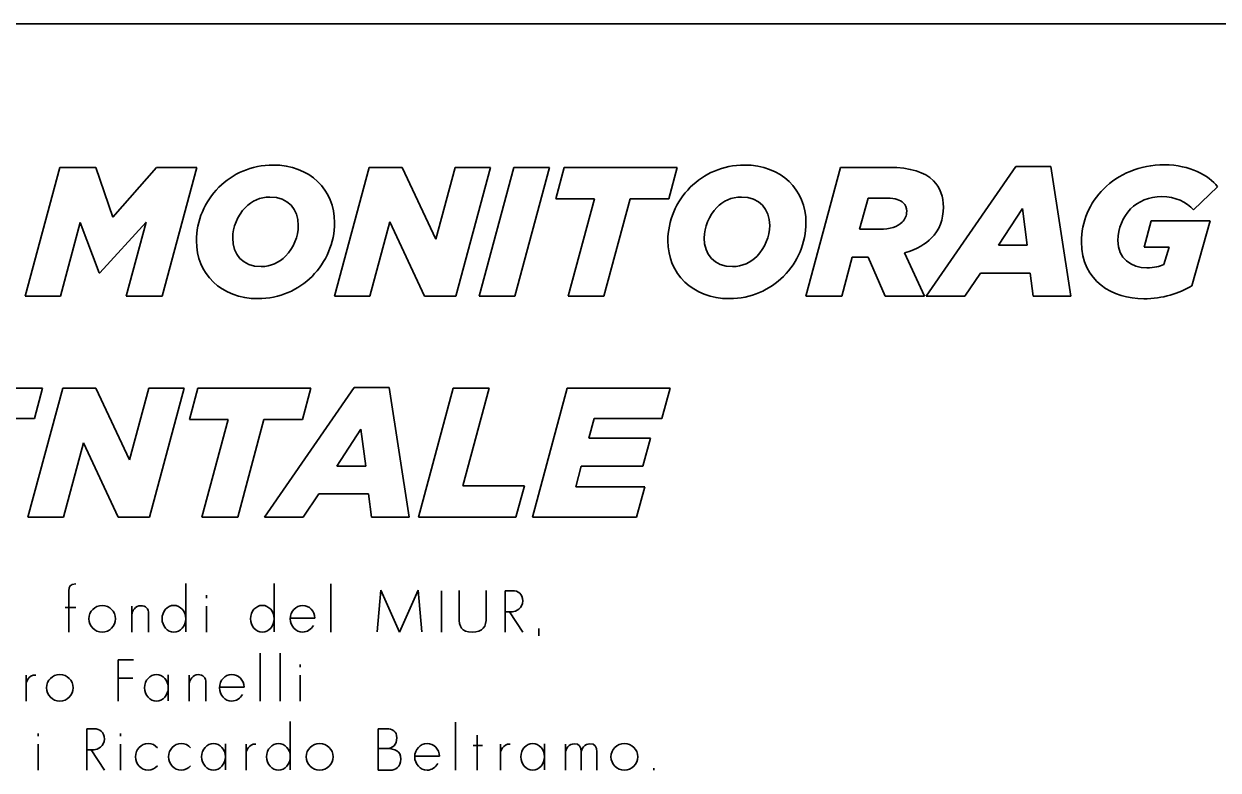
# Model space of a CAD drawing. Header units: inches. Extents: x 0 to 9.7, y -5.9 to 6.4.
# Drawn here: x 1.978 to 4.861, y -1.802 to 0 of the extents above; entities that cross this region are included whole.
import ezdxf

# ---------------------------------------------------------------- set-up
doc = ezdxf.new("R2010")
doc.units = ezdxf.units.IN
doc.header["$MEASUREMENT"] = 0
doc.layers.add('Livello 1', color=7, linetype='Continuous')

msp = doc.modelspace()

# ---------------------------------------------------------------- linework, layer by layer
at = {"layer": 'Livello 1', "color": 250, "lineweight": 35}
for points in [[(0.315, 0), (9.3395, 0)], [(4.1557, -0.6578), (4.3721, -0.3445)], [(4.3721, -0.3445), (4.4566, -0.3445)], [(4.4566, -0.3445), (4.505, -0.6578)], [(1.9811, -0.6578), (2.065, -0.3467)], [(2.065, -0.3467), (2.1517, -0.3467)], [(2.1517, -0.3467), (2.193, -0.4671)], [(2.193, -0.4671), (2.2988, -0.3467)], [(2.2988, -0.3467), (2.3957, -0.3467)], [(2.3957, -0.3467), (2.3121, -0.6578)], [(2.7277, -0.6578), (2.8117, -0.3467)], [(2.8117, -0.3467), (2.8917, -0.3467)], [(2.8917, -0.3467), (2.9726, -0.5196)], [(2.9726, -0.5196), (3.0193, -0.3467)], [(3.0193, -0.3467), (3.1046, -0.3467)], [(3.1046, -0.3467), (3.021, -0.6578)], [(3.077, -0.6578), (3.1606, -0.3467)], [(3.1606, -0.3467), (3.2468, -0.3467)], [(3.2468, -0.3467), (3.1633, -0.6578)], [(3.2624, -0.4222), (3.2824, -0.3467)], [(3.2824, -0.3467), (3.5548, -0.3467)], [(3.5548, -0.3467), (3.5348, -0.4222)], [(3.8655, -0.6578), (3.9495, -0.3467)], [(3.9495, -0.3467), (4.0668, -0.3467)], [(4.8592, -0.3934), (4.8015, -0.4489)], [(3.3553, -0.4222), (3.2624, -0.4222)], [(3.2922, -0.6578), (3.3553, -0.4222)], [(3.4415, -0.4222), (3.3784, -0.6578)], [(3.5348, -0.4222), (3.4415, -0.4222)], [(4.0157, -0.4209), (3.9953, -0.496)], [(4.0628, -0.4209), (4.0157, -0.4209)], [(4.3886, -0.4458), (4.3304, -0.5347)], [(4.4001, -0.5347), (4.3886, -0.4458)], [(2.1144, -0.4796), (2.0664, -0.6578)], [(2.1602, -0.6009), (2.1144, -0.4796)], [(2.2735, -0.4791), (2.1619, -0.6009)], [(2.2255, -0.6578), (2.2735, -0.4791)], [(2.8615, -0.4782), (2.8135, -0.6578)], [(2.9455, -0.6578), (2.8615, -0.4782)], [(4.6824, -0.5391), (4.6988, -0.476)], [(4.6988, -0.476), (4.8415, -0.476)], [(4.8415, -0.476), (4.797, -0.6329)], [(3.9953, -0.496), (4.0446, -0.496)], [(4.3304, -0.5347), (4.4001, -0.5347)], [(4.7424, -0.5391), (4.6824, -0.5391)], [(4.7299, -0.5809), (4.7424, -0.5391)], [(3.9775, -0.5636), (3.9521, -0.6578)], [(4.0086, -0.5636), (3.9775, -0.5636)], [(4.0157, -0.5636), (4.0086, -0.5636)], [(4.057, -0.6578), (4.0157, -0.5636)], [(4.1037, -0.5529), (4.1521, -0.6578)], [(2.1619, -0.6009), (2.1602, -0.6009)], [(4.2868, -0.6018), (4.2495, -0.6578)], [(4.4068, -0.6018), (4.2868, -0.6018)], [(4.4144, -0.6578), (4.4068, -0.6018)], [(2.0664, -0.6578), (1.9811, -0.6578)], [(2.3121, -0.6578), (2.2255, -0.6578)], [(2.8135, -0.6578), (2.7277, -0.6578)], [(3.021, -0.6578), (2.9455, -0.6578)], [(3.1633, -0.6578), (3.077, -0.6578)], [(3.3784, -0.6578), (3.2922, -0.6578)], [(3.9521, -0.6578), (3.8655, -0.6578)], [(4.1521, -0.6578), (4.057, -0.6578)], [(4.2495, -0.6578), (4.1557, -0.6578)], [(4.505, -0.6578), (4.4144, -0.6578)], [(1.7748, -0.88), (2.0237, -0.88)], [(1.9882, -1.1911), (2.0722, -0.88)], [(2.0237, -0.88), (2.0037, -0.9529)], [(2.0722, -0.88), (2.1522, -0.88)], [(2.1522, -0.88), (2.233, -1.0529)], [(2.233, -1.0529), (2.2797, -0.88)], [(2.2797, -0.88), (2.365, -0.88)], [(2.365, -0.88), (2.2815, -1.1911)], [(2.3784, -0.9556), (2.3984, -0.88)], [(2.3984, -0.88), (2.6708, -0.88)], [(2.5588, -1.1911), (2.7753, -0.8778)], [(2.6708, -0.88), (2.6508, -0.9556)], [(2.7753, -0.8778), (2.8597, -0.8778)], [(2.8597, -0.8778), (2.9081, -1.1911)], [(2.9308, -1.1911), (3.0148, -0.88)], [(3.0148, -0.88), (3.101, -0.88)], [(3.101, -0.88), (3.0379, -1.1156)], [(3.2055, -1.1911), (3.2895, -0.88)], [(3.2895, -0.88), (3.5384, -0.88)], [(3.5384, -0.88), (3.5184, -0.9529)], [(2.0037, -0.9529), (1.8402, -0.9529)], [(2.4713, -0.9556), (2.3784, -0.9556)], [(2.4082, -1.1911), (2.4713, -0.9556)], [(2.5575, -0.9556), (2.4944, -1.1911)], [(2.6508, -0.9556), (2.5575, -0.9556)], [(2.7917, -0.9791), (2.7335, -1.068)], [(2.8033, -1.068), (2.7917, -0.9791)], [(3.3548, -0.9529), (3.3419, -1.0005)], [(3.5184, -0.9529), (3.3548, -0.9529)], [(3.3419, -1.0005), (3.4904, -1.0005)], [(3.4904, -1.0005), (3.4721, -1.068)], [(2.1219, -1.0116), (2.0739, -1.1911)], [(2.2059, -1.1911), (2.1219, -1.0116)], [(2.7335, -1.068), (2.8033, -1.068)], [(3.3237, -1.068), (3.3104, -1.1178)], [(3.4721, -1.068), (3.3237, -1.068)], [(3.0379, -1.1156), (3.1864, -1.1156)], [(3.1864, -1.1156), (3.1659, -1.1911)], [(3.3104, -1.1178), (3.4766, -1.1178)], [(3.4766, -1.1178), (3.457, -1.1911)], [(2.6899, -1.1351), (2.6526, -1.1911)], [(2.8099, -1.1351), (2.6899, -1.1351)], [(2.8175, -1.1911), (2.8099, -1.1351)], [(2.0739, -1.1911), (1.9882, -1.1911)], [(2.2815, -1.1911), (2.2059, -1.1911)], [(2.4944, -1.1911), (2.4082, -1.1911)], [(2.6526, -1.1911), (2.5588, -1.1911)], [(2.9081, -1.1911), (2.8175, -1.1911)], [(3.1659, -1.1911), (2.9308, -1.1911)], [(3.457, -1.1911), (3.2055, -1.1911)], [(2.369, -1.4682), (2.369, -1.3519)], [(2.369, -1.3519), (2.369, -1.4682)], [(2.5825, -1.4682), (2.5825, -1.3519)], [(2.5825, -1.3519), (2.5825, -1.4682)], [(2.7195, -1.4689), (2.7195, -1.3527)], [(2.7195, -1.3527), (2.7195, -1.4689)], [(2.0867, -1.4689), (2.0867, -1.3691)], [(2.0867, -1.3691), (2.0867, -1.4689)], [(2.4195, -1.3801), (2.4195, -1.3868)], [(2.4195, -1.3868), (2.4195, -1.3801)], [(2.8399, -1.3677), (2.8313, -1.4682)], [(2.8313, -1.4682), (2.8399, -1.3677)], [(2.8849, -1.4689), (2.8399, -1.3677)], [(2.8399, -1.3677), (2.8849, -1.4689)], [(2.9298, -1.3677), (2.8849, -1.4689)], [(2.8849, -1.4689), (2.9298, -1.3677)], [(2.9386, -1.4682), (2.9298, -1.3677)], [(2.9298, -1.3677), (2.9386, -1.4682)], [(2.9861, -1.4689), (2.9861, -1.3691)], [(2.9861, -1.3691), (2.9861, -1.4689)], [(3.0285, -1.3682), (3.0285, -1.4326)], [(3.0285, -1.4326), (3.0285, -1.3682)], [(3.0944, -1.4326), (3.0944, -1.3682)], [(3.0944, -1.3682), (3.0944, -1.4326)], [(3.1399, -1.369), (3.1399, -1.4688)], [(3.1575, -1.369), (3.1399, -1.369)], [(3.1399, -1.369), (3.1575, -1.369)], [(3.1399, -1.4688), (3.1399, -1.369)], [(2.0781, -1.4092), (2.1035, -1.4092)], [(2.1035, -1.4092), (2.0781, -1.4092)], [(2.2388, -1.4061), (2.2388, -1.4689)], [(2.2388, -1.4689), (2.2388, -1.4061)], [(2.4195, -1.4061), (2.4195, -1.4689)], [(2.4195, -1.4689), (2.4195, -1.4061)], [(2.6213, -1.4355), (2.6807, -1.4355)], [(2.6807, -1.4355), (2.6213, -1.4355)], [(3.1399, -1.4197), (3.1575, -1.4197)], [(3.1575, -1.4197), (3.1399, -1.4197)], [(3.1828, -1.4689), (3.1502, -1.4199)], [(3.1502, -1.4199), (3.1828, -1.4689)], [(3.221, -1.4605), (3.221, -1.478)], [(3.221, -1.478), (3.221, -1.4605)], [(2.5487, -1.6356), (2.5487, -1.5194)], [(2.5487, -1.5194), (2.5487, -1.6356)], [(2.5969, -1.6356), (2.5969, -1.5194)], [(2.5969, -1.5194), (2.5969, -1.6356)], [(2.206, -1.5358), (2.206, -1.5802)], [(2.2432, -1.5358), (2.206, -1.5358)], [(2.206, -1.5358), (2.2432, -1.5358)], [(2.206, -1.6356), (2.206, -1.5358)], [(2.645, -1.5534), (2.645, -1.5468)], [(2.645, -1.5468), (2.645, -1.5534)], [(1.9838, -1.6356), (1.9838, -1.5727)], [(1.9838, -1.5727), (1.9838, -1.6356)], [(2.206, -1.5802), (2.206, -1.6356)], [(2.2416, -1.5802), (2.206, -1.5802)], [(2.206, -1.5802), (2.2416, -1.5802)], [(2.3268, -1.6349), (2.3268, -1.5719)], [(2.3268, -1.5719), (2.3268, -1.6349)], [(2.3773, -1.6356), (2.3773, -1.5727)], [(2.3773, -1.5727), (2.3773, -1.6356)], [(2.645, -1.6356), (2.645, -1.5727)], [(2.645, -1.5727), (2.645, -1.6356)], [(2.4505, -1.6021), (2.5099, -1.6021)], [(2.5099, -1.6021), (2.4505, -1.6021)], [(2.6213, -1.8016), (2.6213, -1.6852)], [(2.6213, -1.6852), (2.6213, -1.8016)], [(3.02, -1.6861), (3.02, -1.8023)], [(3.02, -1.8023), (3.02, -1.6861)], [(2.0126, -1.7201), (2.0126, -1.7134)], [(2.0126, -1.7134), (2.0126, -1.7201)], [(2.1302, -1.8021), (2.1302, -1.7023)], [(2.1302, -1.7023), (2.1302, -1.8021)], [(2.1478, -1.7023), (2.1302, -1.7023)], [(2.1302, -1.7023), (2.1478, -1.7023)], [(2.2113, -1.7201), (2.2113, -1.7134)], [(2.2113, -1.7134), (2.2113, -1.7201)], [(2.8331, -1.7025), (2.8543, -1.7025)], [(2.8331, -1.8023), (2.8331, -1.7025)], [(2.8331, -1.7025), (2.8331, -1.8023)], [(2.8543, -1.7025), (2.8331, -1.7025)], [(3.0724, -1.7179), (3.0724, -1.7424)], [(3.0724, -1.7424), (3.0724, -1.7179)], [(2.0126, -1.8023), (2.0126, -1.7394)], [(2.0126, -1.7394), (2.0126, -1.8023)], [(2.1302, -1.753), (2.1478, -1.753)], [(2.1478, -1.753), (2.1302, -1.753)], [(2.1405, -1.7533), (2.1731, -1.8023)], [(2.1731, -1.8023), (2.1405, -1.7533)], [(2.2113, -1.8023), (2.2113, -1.7394)], [(2.2113, -1.7394), (2.2113, -1.8023)], [(2.4646, -1.8016), (2.4646, -1.7386)], [(2.4646, -1.7386), (2.4646, -1.8016)], [(2.515, -1.8023), (2.515, -1.7394)], [(2.515, -1.7394), (2.515, -1.8023)], [(2.8331, -1.7501), (2.8538, -1.7501)], [(2.8538, -1.7501), (2.8331, -1.7501)], [(2.8331, -1.7501), (2.8538, -1.7501)], [(2.8538, -1.7501), (2.8331, -1.7501)], [(3.0624, -1.7424), (3.0724, -1.7424)], [(3.0724, -1.7424), (3.0624, -1.7424)], [(3.0724, -1.7424), (3.0724, -1.8023)], [(3.0856, -1.7424), (3.0724, -1.7424)], [(3.0724, -1.7424), (3.0856, -1.7424)], [(3.0724, -1.8023), (3.0724, -1.7424)], [(3.1288, -1.8023), (3.1288, -1.7394)], [(3.1288, -1.7394), (3.1288, -1.8023)], [(3.235, -1.8016), (3.235, -1.7386)], [(3.235, -1.7386), (3.235, -1.8016)], [(3.2854, -1.8021), (3.2854, -1.7394)], [(2.9218, -1.7688), (2.9813, -1.7688)], [(2.9813, -1.7688), (2.9218, -1.7688)], [(2.8628, -1.8023), (2.8331, -1.8023)], [(2.8331, -1.8023), (2.8628, -1.8023)], [(3.4991, -1.7978), (3.4991, -1.8023)], [(3.4991, -1.8023), (3.4991, -1.7978)]]:
    msp.add_lwpolyline(points, dxfattribs=at)
for points in [[(2.449, -0.3947), (2.4819, -0.3618), (2.5273, -0.3409), (2.5797, -0.3409)], [(2.5797, -0.3409), (2.6686, -0.3409), (2.7281, -0.4013), (2.7281, -0.48)], [(3.5868, -0.3947), (3.6197, -0.3618), (3.665, -0.3409), (3.7175, -0.3409)], [(3.7175, -0.3409), (3.8064, -0.3409), (3.8659, -0.4013), (3.8659, -0.48)], [(4.5846, -0.3982), (4.6197, -0.3631), (4.6704, -0.3405), (4.7308, -0.3405)], [(4.7308, -0.3405), (4.793, -0.3405), (4.8379, -0.3658), (4.8592, -0.3934)], [(4.0668, -0.3467), (4.1184, -0.3467), (4.1526, -0.3578), (4.1735, -0.3787)], [(2.3948, -0.524), (2.3948, -0.4756), (2.4148, -0.4289), (2.449, -0.3947)], [(3.5326, -0.524), (3.5326, -0.4756), (3.5526, -0.4289), (3.5868, -0.3947)], [(4.1735, -0.3787), (4.1899, -0.3951), (4.1975, -0.4178), (4.1975, -0.4427)], [(4.5308, -0.5267), (4.5308, -0.4778), (4.5504, -0.432), (4.5846, -0.3982)], [(2.5722, -0.4182), (2.5486, -0.4182), (2.5282, -0.428), (2.513, -0.4431)], [(2.6406, -0.4871), (2.6406, -0.4476), (2.6166, -0.4182), (2.5722, -0.4182)], [(3.7099, -0.4182), (3.6864, -0.4182), (3.6659, -0.428), (3.6508, -0.4431)], [(3.7784, -0.4871), (3.7784, -0.4476), (3.7544, -0.4182), (3.7099, -0.4182)], [(4.1006, -0.432), (4.0935, -0.4249), (4.081, -0.4209), (4.0628, -0.4209)], [(4.109, -0.4525), (4.109, -0.444), (4.1064, -0.4374), (4.1006, -0.432)], [(4.7246, -0.4169), (4.6939, -0.4169), (4.6677, -0.4289), (4.6495, -0.4471)], [(4.8015, -0.4489), (4.7837, -0.4307), (4.7579, -0.4169), (4.7246, -0.4169)], [(2.513, -0.4431), (2.4939, -0.4627), (2.4824, -0.4911), (2.4824, -0.5173)], [(3.6508, -0.4431), (3.6317, -0.4627), (3.6202, -0.4911), (3.6202, -0.5173)], [(4.0979, -0.4791), (4.105, -0.472), (4.109, -0.4631), (4.109, -0.4525)], [(4.1975, -0.4427), (4.1975, -0.472), (4.1881, -0.4982), (4.1681, -0.5178)], [(4.6495, -0.4471), (4.6304, -0.4662), (4.6188, -0.4938), (4.6188, -0.5231)], [(2.6099, -0.5609), (2.629, -0.5418), (2.6406, -0.5133), (2.6406, -0.4871)], [(2.7281, -0.48), (2.7281, -0.5284), (2.7081, -0.5756), (2.6739, -0.6098)], [(3.7477, -0.5609), (3.7668, -0.5418), (3.7784, -0.5133), (3.7784, -0.4871)], [(3.8659, -0.48), (3.8659, -0.5284), (3.8459, -0.5756), (3.8117, -0.6098)], [(4.0446, -0.496), (4.0681, -0.496), (4.0873, -0.4898), (4.0979, -0.4791)], [(2.4824, -0.5173), (2.4824, -0.5569), (2.5064, -0.5862), (2.5508, -0.5862)], [(3.6202, -0.5173), (3.6202, -0.5569), (3.6442, -0.5862), (3.6886, -0.5862)], [(4.1681, -0.5178), (4.1548, -0.5311), (4.1352, -0.544), (4.1037, -0.5529)], [(2.5433, -0.6636), (2.4544, -0.6636), (2.3948, -0.6031), (2.3948, -0.524)], [(3.681, -0.6636), (3.5921, -0.6636), (3.5326, -0.6031), (3.5326, -0.524)], [(4.681, -0.664), (4.6068, -0.664), (4.5308, -0.6222), (4.5308, -0.5267)], [(4.6188, -0.5231), (4.6188, -0.5667), (4.6504, -0.5893), (4.6886, -0.5893)], [(2.5508, -0.5862), (2.5744, -0.5862), (2.5948, -0.576), (2.6099, -0.5609)], [(3.6886, -0.5862), (3.7121, -0.5862), (3.7326, -0.576), (3.7477, -0.5609)], [(4.6886, -0.5893), (4.7064, -0.5893), (4.7197, -0.5858), (4.7299, -0.5809)], [(2.6739, -0.6098), (2.641, -0.6422), (2.5957, -0.6636), (2.5433, -0.6636)], [(3.8117, -0.6098), (3.7788, -0.6422), (3.7335, -0.6636), (3.681, -0.6636)], [(4.797, -0.6329), (4.7664, -0.6507), (4.7268, -0.664), (4.681, -0.664)], [(2.1035, -1.3527), (2.0902, -1.3526), (2.0867, -1.3586), (2.0867, -1.3691)], [(2.0867, -1.3691), (2.0867, -1.3586), (2.0902, -1.3526), (2.1035, -1.3527)], [(3.1825, -1.3938), (3.1825, -1.3762), (3.1707, -1.3691), (3.1575, -1.369)], [(3.1575, -1.369), (3.1707, -1.3691), (3.1825, -1.3762), (3.1825, -1.3938)], [(2.1351, -1.4367), (2.1351, -1.419), (2.1496, -1.4045), (2.1674, -1.4045)], [(2.1351, -1.4367), (2.1351, -1.419), (2.1496, -1.4045), (2.1674, -1.4045)], [(2.1674, -1.4045), (2.1852, -1.4045), (2.1997, -1.419), (2.1997, -1.4367)], [(2.1674, -1.4045), (2.1852, -1.4045), (2.1997, -1.419), (2.1997, -1.4367)], [(2.2602, -1.4051), (2.2478, -1.4051), (2.2392, -1.4177), (2.2388, -1.4273)], [(2.2388, -1.4273), (2.2392, -1.4177), (2.2478, -1.4051), (2.2602, -1.4051)], [(2.2792, -1.4245), (2.2792, -1.4124), (2.2724, -1.4051), (2.2602, -1.4051)], [(2.2602, -1.4051), (2.2724, -1.4051), (2.2792, -1.4124), (2.2792, -1.4245)], [(2.3119, -1.4367), (2.3119, -1.419), (2.3246, -1.4044), (2.3404, -1.4044)], [(2.3119, -1.4367), (2.3119, -1.419), (2.3246, -1.4044), (2.3404, -1.4044)], [(2.3404, -1.4044), (2.3561, -1.4044), (2.369, -1.419), (2.369, -1.4367)], [(2.3404, -1.4044), (2.3561, -1.4044), (2.369, -1.419), (2.369, -1.4367)], [(2.5253, -1.4367), (2.5253, -1.419), (2.5381, -1.4044), (2.5539, -1.4044)], [(2.5253, -1.4367), (2.5253, -1.419), (2.5381, -1.4044), (2.5539, -1.4044)], [(2.5539, -1.4044), (2.5696, -1.4044), (2.5825, -1.419), (2.5825, -1.4367)], [(2.5539, -1.4044), (2.5696, -1.4044), (2.5825, -1.419), (2.5825, -1.4367)], [(2.651, -1.4045), (2.6345, -1.4045), (2.6212, -1.419), (2.6212, -1.4366)], [(2.6212, -1.4366), (2.6212, -1.419), (2.6345, -1.4045), (2.651, -1.4045)], [(2.6807, -1.4355), (2.6803, -1.4181), (2.6671, -1.4045), (2.651, -1.4045)], [(2.651, -1.4045), (2.6671, -1.4045), (2.6803, -1.4181), (2.6807, -1.4355)], [(3.1575, -1.4197), (3.1653, -1.4197), (3.1825, -1.4113), (3.1825, -1.3938)], [(3.1825, -1.3938), (3.1825, -1.4113), (3.1653, -1.4197), (3.1575, -1.4197)], [(2.1674, -1.4689), (2.1496, -1.4689), (2.1351, -1.4544), (2.1351, -1.4367)], [(2.1674, -1.4689), (2.1496, -1.4689), (2.1351, -1.4544), (2.1351, -1.4367)], [(2.1997, -1.4367), (2.1997, -1.4544), (2.1852, -1.4689), (2.1674, -1.4689)], [(2.1997, -1.4367), (2.1997, -1.4544), (2.1852, -1.4689), (2.1674, -1.4689)], [(2.2792, -1.4689), (2.2792, -1.4532), (2.2792, -1.4401), (2.2792, -1.4245)], [(2.2792, -1.4245), (2.2792, -1.4401), (2.2792, -1.4532), (2.2792, -1.4689)], [(2.3404, -1.4689), (2.3246, -1.4689), (2.3119, -1.4544), (2.3119, -1.4367)], [(2.3404, -1.4689), (2.3246, -1.4689), (2.3119, -1.4544), (2.3119, -1.4367)], [(2.369, -1.4367), (2.369, -1.4544), (2.3561, -1.4689), (2.3404, -1.4689)], [(2.369, -1.4367), (2.369, -1.4544), (2.3561, -1.4689), (2.3404, -1.4689)], [(2.5539, -1.4689), (2.5381, -1.4689), (2.5253, -1.4544), (2.5253, -1.4367)], [(2.5539, -1.4689), (2.5381, -1.4689), (2.5253, -1.4544), (2.5253, -1.4367)], [(2.5825, -1.4367), (2.5825, -1.4544), (2.5696, -1.4689), (2.5539, -1.4689)], [(2.5825, -1.4367), (2.5825, -1.4544), (2.5696, -1.4689), (2.5539, -1.4689)], [(2.6212, -1.4366), (2.6212, -1.4544), (2.6345, -1.4689), (2.651, -1.4689)], [(2.651, -1.4689), (2.6345, -1.4689), (2.6212, -1.4544), (2.6212, -1.4366)], [(3.0285, -1.4326), (3.0285, -1.4562), (3.0345, -1.4689), (3.0604, -1.4688)], [(3.0604, -1.4688), (3.0345, -1.4689), (3.0285, -1.4562), (3.0285, -1.4326)], [(3.0604, -1.4688), (3.0862, -1.4687), (3.0944, -1.457), (3.0944, -1.4326)], [(3.0944, -1.4326), (3.0944, -1.457), (3.0862, -1.4687), (3.0604, -1.4688)], [(2.677, -1.4527), (2.6717, -1.4623), (2.662, -1.4689), (2.651, -1.4689)], [(2.651, -1.4689), (2.662, -1.4689), (2.6717, -1.4623), (2.677, -1.4527)], [(1.9838, -1.5958), (1.9838, -1.5905), (1.9881, -1.5719), (2.0071, -1.5727)], [(2.0071, -1.5727), (1.9881, -1.5719), (1.9838, -1.5905), (1.9838, -1.5958)], [(2.0328, -1.6034), (2.0328, -1.5856), (2.0474, -1.5712), (2.0652, -1.5712)], [(2.0328, -1.6034), (2.0328, -1.5856), (2.0474, -1.5712), (2.0652, -1.5712)], [(2.0652, -1.5712), (2.083, -1.5712), (2.0975, -1.5856), (2.0975, -1.6034)], [(2.0652, -1.5712), (2.083, -1.5712), (2.0975, -1.5856), (2.0975, -1.6034)], [(2.2696, -1.6034), (2.2696, -1.5856), (2.2824, -1.5711), (2.2982, -1.5711)], [(2.2696, -1.6034), (2.2696, -1.5856), (2.2824, -1.5711), (2.2982, -1.5711)], [(2.2982, -1.5711), (2.3139, -1.5711), (2.3268, -1.5856), (2.3268, -1.6034)], [(2.2982, -1.5711), (2.3139, -1.5711), (2.3268, -1.5856), (2.3268, -1.6034)], [(2.3773, -1.594), (2.3777, -1.5844), (2.3863, -1.5717), (2.3987, -1.5717)], [(2.3987, -1.5717), (2.3863, -1.5717), (2.3777, -1.5844), (2.3773, -1.594)], [(2.4177, -1.5912), (2.4177, -1.5791), (2.4109, -1.5717), (2.3987, -1.5717)], [(2.3987, -1.5717), (2.4109, -1.5717), (2.4177, -1.5791), (2.4177, -1.5912)], [(2.4802, -1.5712), (2.4637, -1.5712), (2.4503, -1.5856), (2.4503, -1.6033)], [(2.4503, -1.6033), (2.4503, -1.5856), (2.4637, -1.5712), (2.4802, -1.5712)], [(2.5099, -1.6021), (2.5095, -1.5848), (2.4963, -1.5712), (2.4802, -1.5712)], [(2.4802, -1.5712), (2.4963, -1.5712), (2.5095, -1.5848), (2.5099, -1.6021)], [(2.0652, -1.6356), (2.0474, -1.6356), (2.0328, -1.621), (2.0328, -1.6034)], [(2.0652, -1.6356), (2.0474, -1.6356), (2.0328, -1.621), (2.0328, -1.6034)], [(2.0975, -1.6034), (2.0975, -1.621), (2.083, -1.6356), (2.0652, -1.6356)], [(2.0975, -1.6034), (2.0975, -1.621), (2.083, -1.6356), (2.0652, -1.6356)], [(2.2982, -1.6356), (2.2824, -1.6356), (2.2696, -1.621), (2.2696, -1.6034)], [(2.2982, -1.6356), (2.2824, -1.6356), (2.2696, -1.621), (2.2696, -1.6034)], [(2.3268, -1.6034), (2.3268, -1.621), (2.3139, -1.6356), (2.2982, -1.6356)], [(2.3268, -1.6034), (2.3268, -1.621), (2.3139, -1.6356), (2.2982, -1.6356)], [(2.4177, -1.6356), (2.4177, -1.6199), (2.4177, -1.6067), (2.4177, -1.5912)], [(2.4177, -1.5912), (2.4177, -1.6067), (2.4177, -1.6199), (2.4177, -1.6356)], [(2.4503, -1.6033), (2.4503, -1.621), (2.4637, -1.6356), (2.4802, -1.6356)], [(2.4802, -1.6356), (2.4637, -1.6356), (2.4503, -1.621), (2.4503, -1.6033)], [(2.5061, -1.6194), (2.5009, -1.6289), (2.4911, -1.6356), (2.4802, -1.6356)], [(2.4802, -1.6356), (2.4911, -1.6356), (2.5009, -1.6289), (2.5061, -1.6194)], [(2.1728, -1.7272), (2.1728, -1.7095), (2.161, -1.7025), (2.1478, -1.7023)], [(2.1478, -1.7023), (2.161, -1.7025), (2.1728, -1.7095), (2.1728, -1.7272)], [(2.1478, -1.753), (2.1556, -1.753), (2.1728, -1.7447), (2.1728, -1.7272)], [(2.1728, -1.7272), (2.1728, -1.7447), (2.1556, -1.753), (2.1478, -1.753)], [(2.8785, -1.7243), (2.8785, -1.7406), (2.8689, -1.7501), (2.8538, -1.7501)], [(2.8538, -1.7501), (2.8689, -1.7501), (2.8785, -1.7406), (2.8785, -1.7243)], [(2.8543, -1.7025), (2.8668, -1.7025), (2.8785, -1.7079), (2.8785, -1.7243)], [(2.8785, -1.7243), (2.8785, -1.7079), (2.8668, -1.7025), (2.8543, -1.7025)], [(2.2784, -1.7379), (2.2614, -1.7379), (2.2477, -1.7523), (2.2477, -1.7701)], [(2.2477, -1.7701), (2.2477, -1.7523), (2.2614, -1.7379), (2.2784, -1.7379)], [(2.3008, -1.7484), (2.2953, -1.742), (2.2872, -1.7379), (2.2784, -1.7379)], [(2.2784, -1.7379), (2.2872, -1.7379), (2.2953, -1.742), (2.3008, -1.7484)], [(2.3582, -1.7379), (2.3413, -1.7379), (2.3275, -1.7523), (2.3275, -1.7701)], [(2.3275, -1.7701), (2.3275, -1.7523), (2.3413, -1.7379), (2.3582, -1.7379)], [(2.3807, -1.7484), (2.3752, -1.742), (2.3671, -1.7379), (2.3582, -1.7379)], [(2.3582, -1.7379), (2.3671, -1.7379), (2.3752, -1.742), (2.3807, -1.7484)], [(2.4074, -1.7701), (2.4074, -1.7523), (2.4202, -1.7377), (2.436, -1.7377)], [(2.4074, -1.7701), (2.4074, -1.7523), (2.4202, -1.7377), (2.436, -1.7377)], [(2.436, -1.7377), (2.4517, -1.7377), (2.4646, -1.7523), (2.4646, -1.7701)], [(2.436, -1.7377), (2.4517, -1.7377), (2.4646, -1.7523), (2.4646, -1.7701)], [(2.515, -1.7624), (2.515, -1.7572), (2.5193, -1.7386), (2.5384, -1.7394)], [(2.5384, -1.7394), (2.5193, -1.7386), (2.515, -1.7572), (2.515, -1.7624)], [(2.5641, -1.7701), (2.5641, -1.7523), (2.5768, -1.7377), (2.5927, -1.7377)], [(2.5641, -1.7701), (2.5641, -1.7523), (2.5768, -1.7377), (2.5927, -1.7377)], [(2.5927, -1.7377), (2.6084, -1.7377), (2.6213, -1.7523), (2.6213, -1.7701)], [(2.5927, -1.7377), (2.6084, -1.7377), (2.6213, -1.7523), (2.6213, -1.7701)], [(2.6599, -1.7701), (2.6599, -1.7523), (2.6745, -1.7379), (2.6922, -1.7379)], [(2.6599, -1.7701), (2.6599, -1.7523), (2.6745, -1.7379), (2.6922, -1.7379)], [(2.6922, -1.7379), (2.71, -1.7379), (2.7246, -1.7523), (2.7246, -1.7701)], [(2.6922, -1.7379), (2.71, -1.7379), (2.7246, -1.7523), (2.7246, -1.7701)], [(2.8538, -1.7501), (2.8735, -1.7501), (2.8883, -1.756), (2.8882, -1.7755)], [(2.8882, -1.7755), (2.8883, -1.756), (2.8735, -1.7501), (2.8538, -1.7501)], [(2.9516, -1.7379), (2.935, -1.7379), (2.9217, -1.7523), (2.9217, -1.7699)], [(2.9217, -1.7699), (2.9217, -1.7523), (2.935, -1.7379), (2.9516, -1.7379)], [(2.9813, -1.7688), (2.9808, -1.7515), (2.9677, -1.7379), (2.9516, -1.7379)], [(2.9516, -1.7379), (2.9677, -1.7379), (2.9808, -1.7515), (2.9813, -1.7688)], [(3.1288, -1.7624), (3.1288, -1.7572), (3.1331, -1.7386), (3.1521, -1.7394)], [(3.1521, -1.7394), (3.1331, -1.7386), (3.1288, -1.7572), (3.1288, -1.7624)], [(3.1778, -1.7701), (3.1778, -1.7523), (3.1906, -1.7377), (3.2064, -1.7377)], [(3.1778, -1.7701), (3.1778, -1.7523), (3.1906, -1.7377), (3.2064, -1.7377)], [(3.2064, -1.7377), (3.2221, -1.7377), (3.235, -1.7523), (3.235, -1.7701)], [(3.2064, -1.7377), (3.2221, -1.7377), (3.235, -1.7523), (3.235, -1.7701)], [(3.3067, -1.7386), (3.2943, -1.7386), (3.2857, -1.7512), (3.2854, -1.7606)], [(3.2854, -1.7606), (3.2857, -1.7512), (3.2943, -1.7386), (3.3067, -1.7386)], [(3.2854, -1.7394), (3.2854, -1.7394), (3.2854, -1.8023), (3.2854, -1.8021)], [(3.3232, -1.7578), (3.3232, -1.7459), (3.319, -1.7386), (3.3067, -1.7386)], [(3.3067, -1.7386), (3.319, -1.7386), (3.3232, -1.7459), (3.3232, -1.7578)], [(3.3232, -1.7606), (3.3235, -1.7512), (3.3321, -1.7386), (3.3446, -1.7386)], [(3.3446, -1.7386), (3.3321, -1.7386), (3.3235, -1.7512), (3.3232, -1.7606)], [(3.3232, -1.8021), (3.3232, -1.7866), (3.3232, -1.7734), (3.3232, -1.7578)], [(3.3232, -1.7578), (3.3232, -1.7734), (3.3232, -1.7866), (3.3232, -1.8021)], [(3.3446, -1.7386), (3.3568, -1.7386), (3.361, -1.7459), (3.361, -1.7578)], [(3.361, -1.7578), (3.361, -1.7459), (3.3568, -1.7386), (3.3446, -1.7386)], [(3.361, -1.7578), (3.361, -1.7734), (3.361, -1.7866), (3.361, -1.8021)], [(3.361, -1.8021), (3.361, -1.7866), (3.361, -1.7734), (3.361, -1.7578)], [(3.3953, -1.7701), (3.3953, -1.7523), (3.4099, -1.7379), (3.4276, -1.7379)], [(3.3953, -1.7701), (3.3953, -1.7523), (3.4099, -1.7379), (3.4276, -1.7379)], [(3.4276, -1.7379), (3.4454, -1.7379), (3.46, -1.7523), (3.46, -1.7701)], [(3.4276, -1.7379), (3.4454, -1.7379), (3.46, -1.7523), (3.46, -1.7701)], [(2.2477, -1.7701), (2.2477, -1.7877), (2.2614, -1.8023), (2.2784, -1.8023)], [(2.2784, -1.8023), (2.2614, -1.8023), (2.2477, -1.7877), (2.2477, -1.7701)], [(2.3275, -1.7701), (2.3275, -1.7877), (2.3413, -1.8023), (2.3582, -1.8023)], [(2.3582, -1.8023), (2.3413, -1.8023), (2.3275, -1.7877), (2.3275, -1.7701)], [(2.436, -1.8023), (2.4202, -1.8023), (2.4074, -1.7877), (2.4074, -1.7701)], [(2.436, -1.8023), (2.4202, -1.8023), (2.4074, -1.7877), (2.4074, -1.7701)], [(2.4646, -1.7701), (2.4646, -1.7877), (2.4517, -1.8023), (2.436, -1.8023)], [(2.4646, -1.7701), (2.4646, -1.7877), (2.4517, -1.8023), (2.436, -1.8023)], [(2.5927, -1.8023), (2.5768, -1.8023), (2.5641, -1.7877), (2.5641, -1.7701)], [(2.5927, -1.8023), (2.5768, -1.8023), (2.5641, -1.7877), (2.5641, -1.7701)], [(2.6213, -1.7701), (2.6213, -1.7877), (2.6084, -1.8023), (2.5927, -1.8023)], [(2.6213, -1.7701), (2.6213, -1.7877), (2.6084, -1.8023), (2.5927, -1.8023)], [(2.6922, -1.8023), (2.6745, -1.8023), (2.6599, -1.7877), (2.6599, -1.7701)], [(2.6922, -1.8023), (2.6745, -1.8023), (2.6599, -1.7877), (2.6599, -1.7701)], [(2.7246, -1.7701), (2.7246, -1.7877), (2.71, -1.8023), (2.6922, -1.8023)], [(2.7246, -1.7701), (2.7246, -1.7877), (2.71, -1.8023), (2.6922, -1.8023)], [(2.8882, -1.7755), (2.8881, -1.7951), (2.8745, -1.8023), (2.8628, -1.8023)], [(2.8628, -1.8023), (2.8745, -1.8023), (2.8881, -1.7951), (2.8882, -1.7755)], [(2.9217, -1.7699), (2.9217, -1.7877), (2.935, -1.8023), (2.9516, -1.8023)], [(2.9516, -1.8023), (2.935, -1.8023), (2.9217, -1.7877), (2.9217, -1.7699)], [(2.9516, -1.8023), (2.9625, -1.8023), (2.9722, -1.7956), (2.9775, -1.786)], [(2.9775, -1.786), (2.9722, -1.7956), (2.9625, -1.8023), (2.9516, -1.8023)], [(3.2064, -1.8023), (3.1906, -1.8023), (3.1778, -1.7877), (3.1778, -1.7701)], [(3.2064, -1.8023), (3.1906, -1.8023), (3.1778, -1.7877), (3.1778, -1.7701)], [(3.235, -1.7701), (3.235, -1.7877), (3.2221, -1.8023), (3.2064, -1.8023)], [(3.235, -1.7701), (3.235, -1.7877), (3.2221, -1.8023), (3.2064, -1.8023)], [(3.4276, -1.8023), (3.4099, -1.8023), (3.3953, -1.7877), (3.3953, -1.7701)], [(3.4276, -1.8023), (3.4099, -1.8023), (3.3953, -1.7877), (3.3953, -1.7701)], [(3.46, -1.7701), (3.46, -1.7877), (3.4454, -1.8023), (3.4276, -1.8023)], [(3.46, -1.7701), (3.46, -1.7877), (3.4454, -1.8023), (3.4276, -1.8023)], [(2.2784, -1.8023), (2.2872, -1.8023), (2.2953, -1.7981), (2.3008, -1.7917)], [(2.3008, -1.7917), (2.2953, -1.7981), (2.2872, -1.8023), (2.2784, -1.8023)], [(2.3582, -1.8023), (2.3671, -1.8023), (2.3752, -1.7981), (2.3807, -1.7917)], [(2.3807, -1.7917), (2.3752, -1.7981), (2.3671, -1.8023), (2.3582, -1.8023)]]:
    msp.add_open_spline(points, degree=3, dxfattribs=at)

doc.saveas('drawing.dxf')
